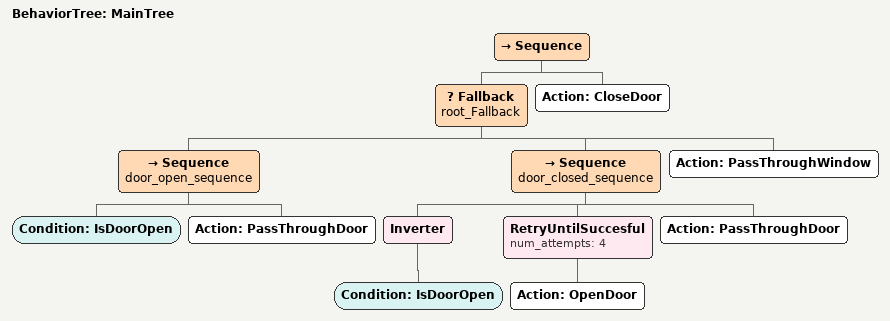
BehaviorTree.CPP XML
<?xml version="1.0"?>
<root main_tree_to_execute="MainTree">
    <BehaviorTree ID="MainTree">
        <Sequence>
            <Fallback name="root_Fallback">
                <Sequence name="door_open_sequence">
                    <Condition ID="IsDoorOpen"/>
                    <Action ID="PassThroughDoor"/>
                </Sequence>
                <Sequence name="door_closed_sequence">
                    <Inverter>
                        <Condition ID="IsDoorOpen"/>
                    </Inverter>
                    <RetryUntilSuccesful num_attempts="4">
                        <Action ID="OpenDoor"/>
                    </RetryUntilSuccesful>
                    <Action ID="PassThroughDoor"/>
                </Sequence>
                <Action ID="PassThroughWindow"/>
            </Fallback>
            <Action ID="CloseDoor"/>
        </Sequence>
    </BehaviorTree>
</root>
